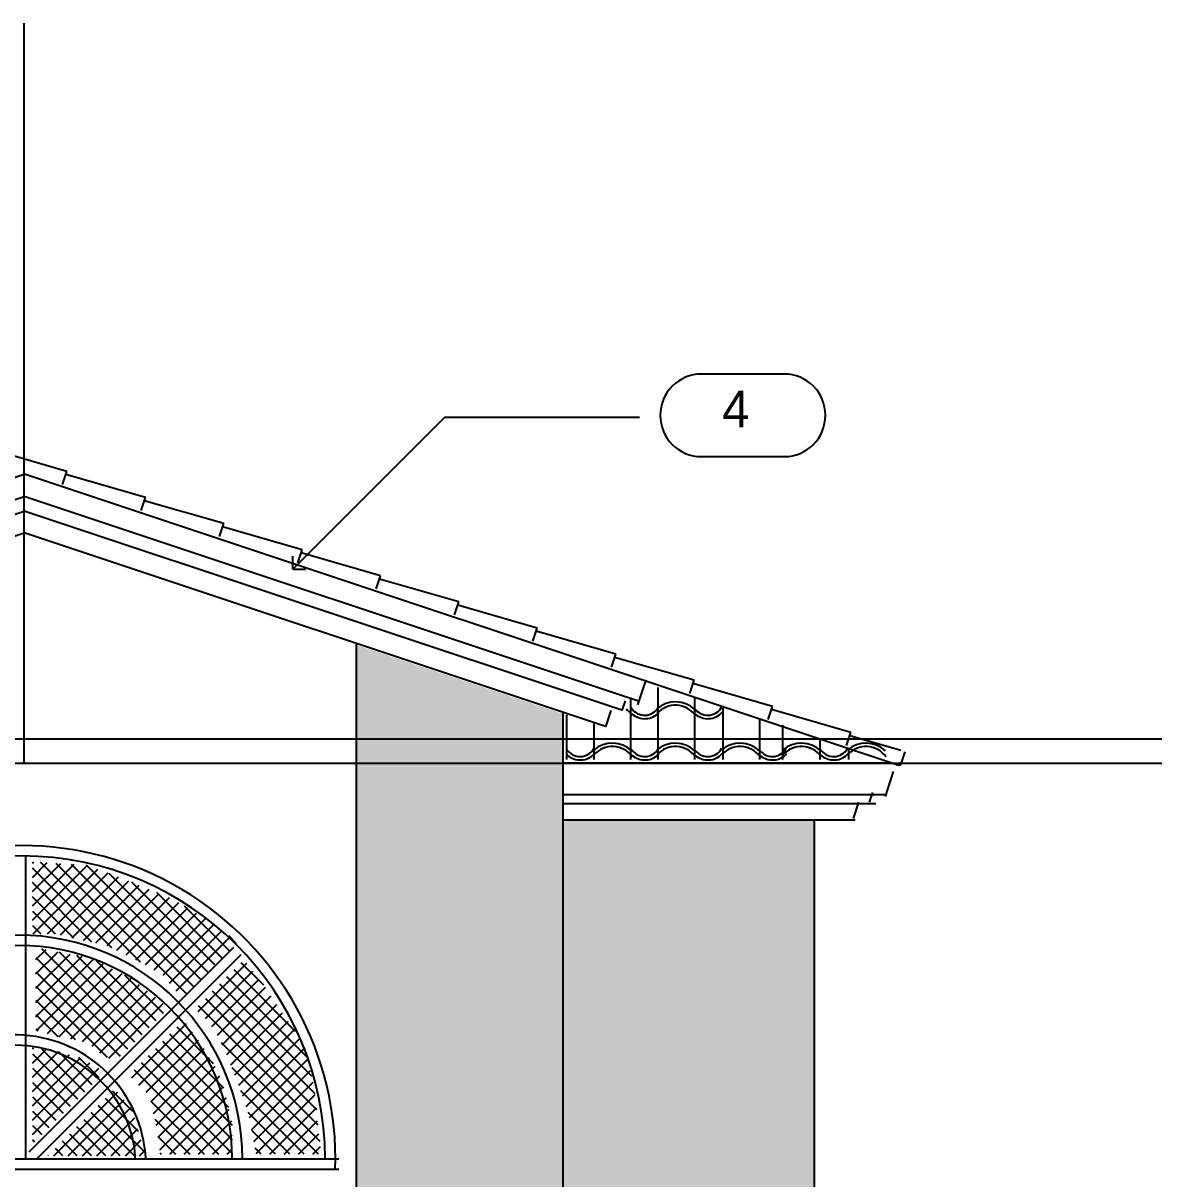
# Model space of a CAD drawing. Extents: x -92740 to -63661, y -15771 to -4391.
# Drawn here: x -80763.7 to -80587.5, y -12990.7 to -12811.9 of the extents above; entities that cross this region are included whole.
import ezdxf
from ezdxf.enums import TextEntityAlignment as Align

# ---------------------------------------------------------------- set-up
doc = ezdxf.new("R2010")
doc.units = 0
doc.header["$MEASUREMENT"] = 0
for name, color, linetype in [('B1NOTES', 2, 'Continuous'), ('ELEVATIONS', 7, 'Continuous'), ('ROOFTILE', 7, 'Continuous'), ('STUCCO', 4, 'Continuous')]:
    doc.layers.add(name, color=color, linetype=linetype)
doc.styles.add('DCADTXTSTYLE1', font='AVG_TP')
pattern_1 = [(45, (0, 0), (-1.104854346, 1.104854346), []), (-45, (0, 0), (1.104854346, 1.104854346), [])]

msp = doc.modelspace()

# ---------------------------------------------------------------- hatches: boundary and pattern name
at = {"layer": 'STUCCO', "linetype": 'Continuous', "ltscale": 12.78}
h = msp.add_hatch(dxfattribs=at)
h.set_pattern_fill('cement', color=9, scale=1.5625, style=0, pattern_type=2)
h.set_pattern_definition([(20, (0, 0), (-2.1376259, 5.8730789), [-6.09375015, 0.15625]), (55, (0, 0), (-5.1197003, 3.58485273), [-6.09375015, 0.15625]), (80, (0, 0), (-6.15504846, 1.0853011), [-6.09375015, 0.15625])])
h.paths.add_polyline_path([(-80641.36, -12935.24), (-80641.36, -13261.66), (-80712.18, -13261.66), (-80712.18, -13000.73), (-80714.31, -13000.73), (-80714.31, -12992.75), (-80712.18, -12992.75), (-80712.18, -12908.08), (-80680.23, -12918.73), (-80680.23, -12935.24)], flags=0)
h = msp.add_hatch(dxfattribs=at)
h.set_pattern_fill('ansi37', color=4, scale=1.5625, style=0, pattern_type=2)
h.set_pattern_definition(pattern_1)
h.paths.add_polyline_path([(-80762.24, -12941.63), (-80762.24, -12952.81), (-80758.51, -12952.81), (-80754.25, -12953.87), (-80751.05, -12954.41), (-80744.66, -12957.6), (-80742, -12959.2), (-80740.4, -12961.33), (-80738.81, -12962.39), (-80730.55, -12954.14), (-80735.08, -12950.68), (-80740.4, -12947.48), (-80746.79, -12944.82), (-80753.72, -12942.16)], flags=0)
h = msp.add_hatch(dxfattribs=at)
h.set_pattern_fill('ansi37', color=4, scale=1.5625, style=0, pattern_type=2)
h.set_pattern_definition(pattern_1)
h.paths.add_polyline_path([(-80761.7, -12954.94), (-80761.7, -12967.72), (-80757.98, -12968.78), (-80754.78, -12969.32), (-80752.65, -12970.38), (-80751.59, -12971.45), (-80749.46, -12972.51), (-80741.2, -12964.26), (-80746.79, -12959.73), (-80753.18, -12956.54)], flags=0)
h = msp.add_hatch(dxfattribs=at)
h.set_pattern_fill('ansi37', color=4, scale=1.5625, style=0, pattern_type=2)
h.set_pattern_definition(pattern_1)
h.paths.add_polyline_path([(-80717.51, -12986.89), (-80727.62, -12986.89), (-80728.69, -12981.03), (-80730.29, -12976.24), (-80732.42, -12970.91), (-80734.01, -12967.72), (-80736.14, -12965.06), (-80737.21, -12964.52), (-80729.49, -12956.8), (-80726.03, -12961.33), (-80723.9, -12964.52), (-80720.17, -12969.85), (-80718.57, -12976.77), (-80718.04, -12983.16)], flags=0)
h = msp.add_hatch(dxfattribs=at)
h.set_pattern_fill('ansi37', color=4, scale=1.5625, style=0, pattern_type=2)
h.set_pattern_definition(pattern_1)
h.paths.add_polyline_path([(-80738.81, -12966.12), (-80747.33, -12974.64), (-80745.73, -12976.24), (-80744.13, -12977.84), (-80743.07, -12982.63), (-80742.53, -12985.82), (-80742.53, -12986.89), (-80731.35, -12986.89), (-80731.35, -12982.1), (-80732.42, -12977.3), (-80733.48, -12974.11), (-80736.14, -12969.85)], flags=0)
h = msp.add_hatch(dxfattribs=at)
h.set_pattern_fill('ansi37', color=4, scale=1.5625, style=0, pattern_type=2)
h.set_pattern_definition(pattern_1)
h.paths.add_polyline_path([(-80762.24, -12970.38), (-80762.24, -12985.29), (-80751.05, -12974.11), (-80754.78, -12971.98), (-80758.51, -12970.91)], flags=0)
h = msp.add_hatch(dxfattribs=at)
h.set_pattern_fill('ansi37', color=4, scale=1.5625, style=0, pattern_type=2)
h.set_pattern_definition(pattern_1)
h.paths.add_polyline_path([(-80749.46, -12976.77), (-80759.84, -12987.15), (-80744.66, -12987.15), (-80745.73, -12983.69), (-80746.79, -12979.97)], flags=0)

# ---------------------------------------------------------------- linework, layer by layer
at = {"layer": 'B1NOTES', "color": 1, "linetype": 'Continuous', "ltscale": 12.78}
for p, q in [((-80645.97, -12866.19), (-80658.75, -12866.19)), ((-80639.58, -12872.58), (-80639.58, -12872.58)), ((-80658.75, -12878.97), (-80645.97, -12878.97))]:
    msp.add_line(p, q, dxfattribs=at)
for centre, start, end in [((-80658.75, -12872.58), 90, 180), ((-80645.97, -12872.58), 0, 90), ((-80658.75, -12872.58), 180, 270), ((-80645.97, -12872.58), 270, 360)]:
    msp.add_arc(centre, 6.39, start, end, dxfattribs=at)
at = {"layer": 'ELEVATIONS', "color": 2, "linetype": 'Continuous', "ltscale": 12.78}
for p, q in [((-80763.54, -12926.38), (-80763.54, -12811.89)), ((-81319.23, -12922.65), (-80587.54, -12922.65)), ((-80930.48, -12926.38), (-80587.54, -12926.38))]:
    msp.add_line(p, q, dxfattribs=at)
at = {"layer": 'ELEVATIONS', "color": 2, "linetype": 'Continuous', "ltscale": 8.52}
for p, q in [((-80698.51, -12872.93), (-80721.94, -12896.36)), ((-80668.34, -12872.93), (-80698.51, -12872.93))]:
    msp.add_line(p, q, dxfattribs=at)
at = {"layer": 'ELEVATIONS', "color": 1, "linetype": 'Continuous', "ltscale": 12.78}
for p, q in [((-80756.9, -12881.25), (-80769.19, -12877.71)), ((-80859.65, -12913.7), (-80763.54, -12881.66)), ((-80628.55, -12926.66), (-80763.65, -12881.63)), ((-80757.57, -12883.27), (-80756.9, -12881.25)), ((-80744.77, -12885.29), (-80757.07, -12881.75)), ((-80858.6, -12916.83), (-80763.54, -12885.14)), ((-80668.48, -12916.83), (-80763.54, -12885.14)), ((-80745.45, -12887.31), (-80744.77, -12885.29)), ((-80732.65, -12889.33), (-80744.94, -12885.79)), ((-80856.01, -12918.21), (-80763.54, -12887.39)), ((-80671.07, -12918.21), (-80763.54, -12887.39)), ((-80733.32, -12891.35), (-80732.65, -12889.33)), ((-80853.49, -12920.74), (-80763.54, -12890.76)), ((-80673.6, -12920.74), (-80763.54, -12890.76)), ((-80720.53, -12893.37), (-80732.82, -12889.83)), ((-80721.2, -12895.39), (-80720.53, -12893.37)), ((-80708.4, -12897.41), (-80720.69, -12893.88)), ((-80709.08, -12899.43), (-80708.4, -12897.41)), ((-80696.28, -12901.45), (-80708.57, -12897.92)), ((-80696.95, -12903.47), (-80696.28, -12901.45)), ((-80684.15, -12905.5), (-80696.45, -12901.96)), ((-80684.83, -12907.52), (-80684.15, -12905.5)), ((-80672.03, -12909.54), (-80684.32, -12906)), ((-80712.16, -12907.89), (-80712.16, -12992.41)), ((-80672.7, -12911.56), (-80672.03, -12909.54)), ((-80659.91, -12913.58), (-80672.2, -12910.04)), ((-80667.38, -12913.52), (-80668.66, -12917.38)), ((-80660.58, -12915.6), (-80659.91, -12913.58)), ((-80647.78, -12917.62), (-80660.07, -12914.08)), ((-80672.77, -12918.25), (-80673.61, -12920.78)), ((-80670.58, -12916.74), (-80671.09, -12918.25)), ((-80648.45, -12919.64), (-80647.78, -12917.62)), ((-80635.66, -12921.66), (-80647.95, -12918.12)), ((-80680.21, -12918.54), (-80680.21, -12992.41)), ((-80636.33, -12923.68), (-80635.66, -12921.66)), ((-80627.94, -12924.43), (-80635.83, -12922.17)), ((-80627.93, -12926.66), (-80627.26, -12924.64)), ((-80629.38, -12926.38), (-80680.21, -12926.38)), ((-80628.6, -12926.64), (-80627.93, -12926.66)), ((-80629.09, -12927.71), (-80630.37, -12931.56)), ((-80680.21, -12931.24), (-80630.18, -12931.24)), ((-80680.21, -12932.63), (-80631.77, -12932.63)), ((-80634.48, -12932.44), (-80635.32, -12934.96)), ((-80632.29, -12930.92), (-80632.8, -12932.44)), ((-80680.21, -12935.15), (-80634.97, -12935.15)), ((-80641.33, -12935.15), (-80641.33, -13261.32))]:
    msp.add_line(p, q, dxfattribs=at)
at = {"layer": 'ELEVATIONS', "color": 1, "linetype": 'Continuous', "ltscale": 8.52}
for q in [(-80721.94, -12894.35), (-80719.94, -12896.36)]:
    msp.add_line((-80721.94, -12896.36), q, dxfattribs=at)
at = {"layer": 'ELEVATIONS', "color": 5, "linetype": 'Continuous', "ltscale": 12.78}
for p, q in [((-80763.3, -12940.76), (-80763.3, -12987.62)), ((-80762.77, -12986.55), (-80731.08, -12954.87)), ((-80761.64, -12987.68), (-80729.96, -12956)), ((-80812.29, -12987.62), (-80714.84, -12987.62)), ((-80812.29, -12989.22), (-80714.84, -12989.22))]:
    msp.add_line(p, q, dxfattribs=at)
for centre, radius, start, end in [((-80763.83, -12987.62), 48.46, 358.0966, 541.8938), ((-80763.83, -12987.62), 46.86, 0, 180), ((-80764.37, -12987.62), 34.61, 0, 180), ((-80764.37, -12987.62), 33.02, 0, 180), ((-80764.9, -12988.68), 20.23, 3.017, 169.5625), ((-80764.9, -12988.68), 18.64, 3.017, 176.7242)]:
    msp.add_arc(centre, radius, start, end, dxfattribs=at)
at = {"layer": 'ELEVATIONS', "color": 1, "linetype": 'Continuous', "ltscale": 12.78}
msp.add_point((-80763.54, -12926.38), dxfattribs=at)
at = {"layer": 'ROOFTILE', "color": 7, "linetype": 'Continuous', "ltscale": 12.78}
for p, q in [((-80665.47, -12925.85), (-80665.47, -12914.67)), ((-80669.69, -12925.85), (-80669.69, -12916.26)), ((-80659.81, -12925.85), (-80659.81, -12916.26)), ((-80655.41, -12925.85), (-80655.41, -12917.86)), ((-80679.56, -12925.85), (-80679.56, -12918.93)), ((-80675.35, -12925.85), (-80675.35, -12919.99)), ((-80649.75, -12925.85), (-80649.75, -12919.46)), ((-80646.15, -12925.85), (-80646.15, -12920.52)), ((-80640.4, -12925.85), (-80640.4, -12922.65)), ((-80635.99, -12925.85), (-80635.99, -12924.25))]:
    msp.add_line(p, q, dxfattribs=at)
for centre, radius, start, end in [((-80672.54, -12921.28), 3.84, 36.0644, 56.6484), ((-80667.54, -12916.55), 2.44, 211.6504, 331.6052), ((-80662.79, -12921.28), 4.37, 46.5154, 131.1465), ((-80662.79, -12921.28), 3.84, 36.0644, 138.0128), ((-80657.79, -12916.55), 2.44, 211.6504, 331.6052), ((-80667.54, -12916.55), 2.97, 228.3381, 319.0707), ((-80657.79, -12916.55), 2.97, 228.3381, 319.0707), ((-80672.54, -12927.67), 4.37, 46.5154, 131.1465), ((-80662.79, -12927.67), 4.37, 46.5154, 131.1465), ((-80652.79, -12927.67), 4.37, 46.5154, 131.1465), ((-80643.31, -12927.67), 4.37, 46.5154, 131.1465), ((-80633.31, -12927.67), 4.37, 46.5154, 131.1465), ((-80677.54, -12922.94), 2.44, 211.6504, 331.6052), ((-80677.54, -12922.94), 2.97, 228.3381, 319.0707), ((-80672.54, -12927.67), 3.84, 36.0644, 138.0128), ((-80667.54, -12922.94), 2.44, 211.6504, 331.6052), ((-80667.54, -12922.94), 2.97, 228.3381, 319.0707), ((-80662.79, -12927.67), 3.84, 36.0644, 138.0128), ((-80657.79, -12922.94), 2.44, 211.6504, 331.6052), ((-80657.79, -12922.94), 2.97, 228.3381, 319.0707), ((-80652.79, -12927.67), 3.84, 36.0644, 138.0128), ((-80647.79, -12922.94), 2.44, 211.6504, 331.6052), ((-80647.79, -12922.94), 2.97, 228.3381, 319.0707), ((-80643.31, -12927.67), 3.84, 36.0644, 138.0128), ((-80638.31, -12922.94), 2.44, 211.6504, 331.6052), ((-80638.31, -12922.94), 2.97, 228.3381, 319.0707), ((-80633.31, -12927.67), 3.84, 36.0644, 138.0128)]:
    msp.add_arc(centre, radius, start, end, dxfattribs=at)

# ---------------------------------------------------------------- texts
at = {"layer": 'B1NOTES', "color": 3, "linetype": 'Continuous', "ltscale": 8.52, "style": 'DCADTXTSTYLE1'}
msp.add_text('4', height=5.68, dxfattribs=at).set_placement((-80655.56, -12876.13), align=Align.BOTTOM_LEFT)

doc.saveas('drawing.dxf')
